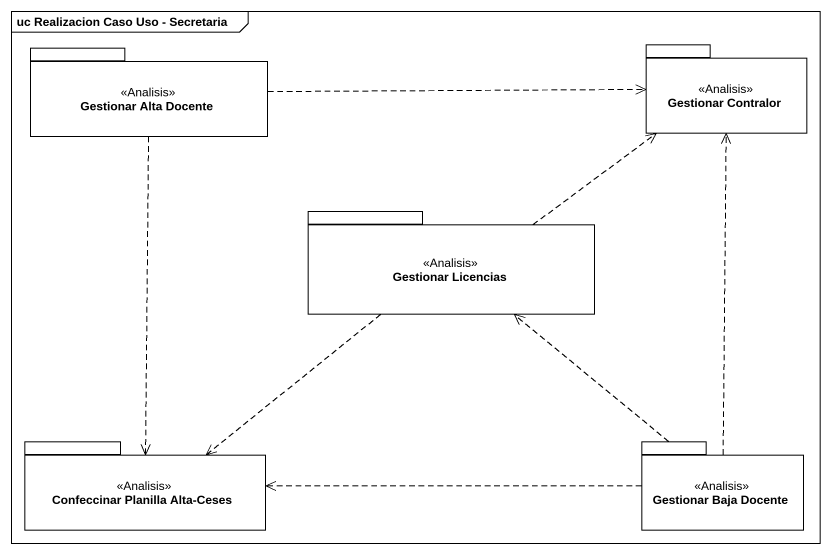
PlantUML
@startuml
mainframe uc Realizacion Caso Uso - Secretaria
package "Gestionar Alta Docente" as Gestionar_Alta_Docente <<Analisis>> {
}
package "Gestionar Contralor" as Gestionar_Contralor <<Analisis>> {
}
package "Gestionar Licencias" as Gestionar_Licencias <<Analisis>> {
}
package "Confeccinar Planilla Alta-Ceses" as Confeccinar_Planilla_Alta <<Analisis>> {
}
package "Gestionar Baja Docente" as Gestionar_Baja_Docente <<Analisis>> {
}
Gestionar_Alta_Docente .right.> Gestionar_Contralor
Gestionar_Alta_Docente ..> Confeccinar_Planilla_Alta
Gestionar_Licencias .up.> Gestionar_Contralor
Gestionar_Licencias ..> Confeccinar_Planilla_Alta
Gestionar_Baja_Docente .up.> Gestionar_Contralor
Gestionar_Baja_Docente .up.> Gestionar_Licencias
Gestionar_Baja_Docente .left.> Confeccinar_Planilla_Alta
@enduml
